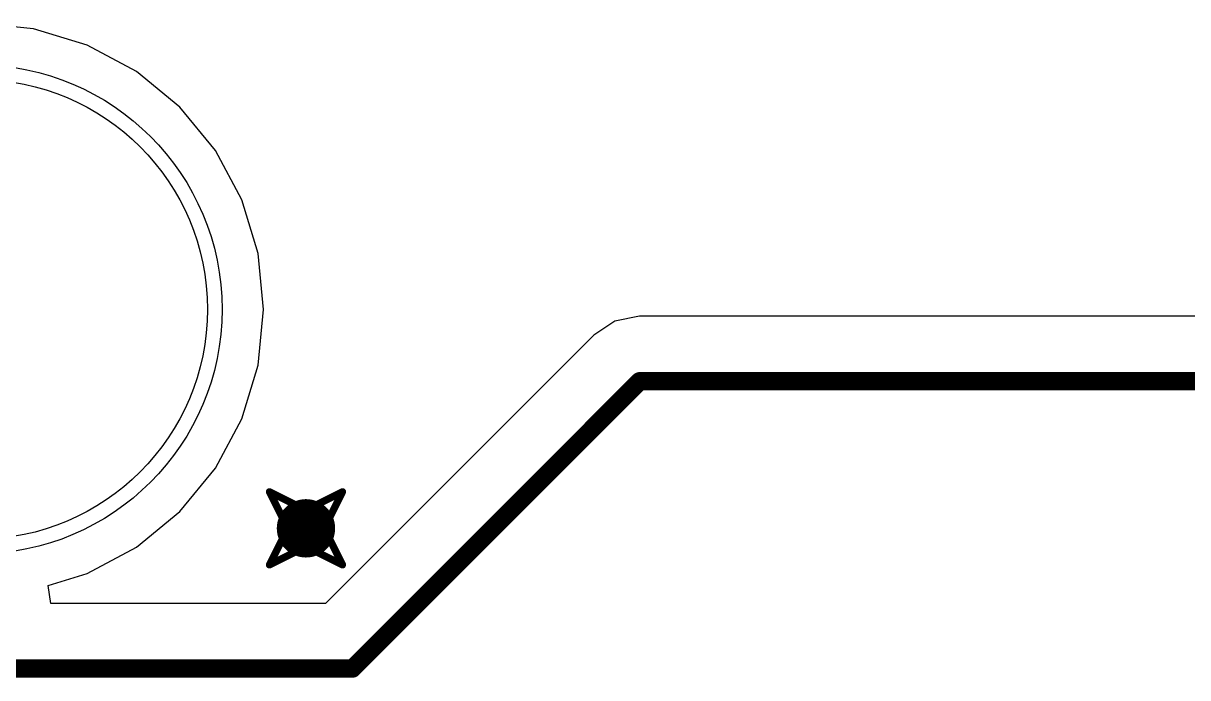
# Model space of a CAD drawing. Header units: millimetres. Extents: x 2.26 to 6.57, y 1.2 to 4.64.
# Drawn here: x 4.2208 to 4.54, y 1.2022 to 1.3815 of the extents above; entities that cross this region are included whole.
import ezdxf

# ---------------------------------------------------------------- set-up
doc = ezdxf.new("R2010")
doc.units = ezdxf.units.MM
doc.header["$MEASUREMENT"] = 0
for name, color, linetype in [('BottomLayer', 5, 'Continuous'), ('BottomSolder', 6, 'Continuous'), ('DrillDrawing', 1, 'Continuous'), ('KeepOutLayer', 6, 'Continuous'), ('Mechanical1', 6, 'Continuous'), ('MultiLayer', 9, 'Continuous'), ('PadHoleLayer', 156, 'Continuous'), ('TopLayer', 1, 'Continuous'), ('TopSolder', 216, 'Continuous'), ('ViaHoleLayer', 16, 'Continuous')]:
    doc.layers.add(name, color=color, linetype=linetype)

msp = doc.modelspace()

# ---------------------------------------------------------------- linework, layer by layer
at = {"layer": 'BottomLayer'}
for p, q in [((4.22356, 1.38001), (4.20827, 1.38152)), ((4.23826, 1.37555), (4.22356, 1.38001)), ((4.25181, 1.36831), (4.23826, 1.37555)), ((4.26368, 1.35857), (4.25181, 1.36831)), ((4.27343, 1.34669), (4.26368, 1.35857)), ((4.28067, 1.33314), (4.27343, 1.34669)), ((4.28513, 1.31844), (4.28067, 1.33314)), ((4.28664, 1.30315), (4.28513, 1.31844)), ((4.28513, 1.28786), (4.28664, 1.30315)), ((4.38294, 1.29995), (4.37715, 1.29608)), ((4.38976, 1.30131), (4.38294, 1.29995)), ((5.15748, 1.30131), (4.38976, 1.30131)), ((4.37715, 1.29608), (4.30363, 1.22257)), ((4.37715, 1.29608), (4.37715, 1.29608)), ((4.28067, 1.27316), (4.28513, 1.28786)), ((4.27343, 1.25961), (4.28067, 1.27316)), ((4.26368, 1.24773), (4.27343, 1.25961)), ((4.25181, 1.23799), (4.26368, 1.24773)), ((4.23826, 1.23075), (4.25181, 1.23799)), ((4.2276, 1.22751), (4.23826, 1.23075)), ((4.22834, 1.22257), (4.2276, 1.22751)), ((4.30363, 1.22257), (4.22834, 1.22257))]:
    msp.add_line(p, q, dxfattribs=at)
at = {"layer": 'BottomLayer', "const_width": 0.008}
msp.add_lwpolyline([(4.29427, 1.24315, 1), (4.30227, 1.24315, 1)], format="xyb", close=True, dxfattribs=at)
at = {"layer": 'BottomLayer'}
msp.add_circle((4.20827, 1.30315), 0.06299, dxfattribs=at)
at = {"layer": 'BottomSolder'}
msp.add_circle((4.20827, 1.30315), 0.06699, dxfattribs=at)
at = {"layer": 'DrillDrawing', "const_width": 0.002}
for points in [[(4.28827, 1.25315), (4.29827, 1.24815)], [(4.28827, 1.25315), (4.29327, 1.24315)], [(4.29827, 1.24815), (4.30827, 1.25315)], [(4.30327, 1.24315), (4.30827, 1.25315)], [(4.28827, 1.23315), (4.29327, 1.24315)], [(4.30327, 1.24315), (4.30827, 1.23315)], [(4.28827, 1.23315), (4.29827, 1.23815)], [(4.29827, 1.23815), (4.30827, 1.23315)]]:
    msp.add_lwpolyline(points, dxfattribs=at)
at = {"layer": 'DrillDrawing', "const_width": 0.001}
for points in [[(4.28777, 1.25315, 1), (4.28877, 1.25315, 1)], [(4.28777, 1.25315, 1), (4.28877, 1.25315, 1)], [(4.30777, 1.25315, 1), (4.30877, 1.25315, 1)], [(4.30777, 1.25315, 1), (4.30877, 1.25315, 1)], [(4.29777, 1.24815, 1), (4.29877, 1.24815, 1)], [(4.29777, 1.24815, 1), (4.29877, 1.24815, 1)], [(4.29277, 1.24315, 1), (4.29377, 1.24315, 1)], [(4.29277, 1.24315, 1), (4.29377, 1.24315, 1)], [(4.30277, 1.24315, 1), (4.30377, 1.24315, 1)], [(4.30277, 1.24315, 1), (4.30377, 1.24315, 1)], [(4.29777, 1.23815, 1), (4.29877, 1.23815, 1)], [(4.29777, 1.23815, 1), (4.29877, 1.23815, 1)], [(4.28777, 1.23315, 1), (4.28877, 1.23315, 1)], [(4.28777, 1.23315, 1), (4.28877, 1.23315, 1)], [(4.30777, 1.23315, 1), (4.30877, 1.23315, 1)], [(4.30777, 1.23315, 1), (4.30877, 1.23315, 1)]]:
    msp.add_lwpolyline(points, format="xyb", close=True, dxfattribs=at)
at = {"layer": 'KeepOutLayer', "const_width": 0.005}
for points in [[(4.31102, 1.20472), (4.38976, 1.28346)], [(4.38976, 1.28346), (5.15748, 1.28346)], [(4.38976, 1.28346), (4.38976, 1.28346)], [(3.01181, 1.20472), (4.31102, 1.20472)]]:
    msp.add_lwpolyline(points, dxfattribs=at)
at = {"layer": 'KeepOutLayer', "const_width": 0.0025}
for points in [[(4.38851, 1.28346, 1), (4.39101, 1.28346, 1)], [(4.38851, 1.28346, 1), (4.39101, 1.28346, 1)], [(4.38851, 1.28346, 1), (4.39101, 1.28346, 1)], [(4.38851, 1.28346, 1), (4.39101, 1.28346, 1)], [(4.30977, 1.20472, 1), (4.31227, 1.20472, 1)], [(4.30977, 1.20472, 1), (4.31227, 1.20472, 1)]]:
    msp.add_lwpolyline(points, format="xyb", close=True, dxfattribs=at)
at = {"layer": 'Mechanical1'}
for p, q in [((4.31102, 1.20472), (4.38976, 1.28346)), ((4.38858, 1.28346), (5.15748, 1.28346)), ((3.01181, 1.20472), (4.31102, 1.20472))]:
    msp.add_line(p, q, dxfattribs=at)
at = {"layer": 'Mechanical1', "const_width": 0.005}
msp.add_lwpolyline([(4.31102, 1.20472), (4.31102, 1.20472)], dxfattribs=at)
at = {"layer": 'Mechanical1', "const_width": 0.0025}
msp.add_lwpolyline([(4.30977, 1.20472, 1), (4.31227, 1.20472, 1)], format="xyb", close=True, dxfattribs=at)
msp.add_lwpolyline([(4.30977, 1.20472, 1), (4.31227, 1.20472, 1)], format="xyb", close=True, dxfattribs=at)
at = {"layer": 'MultiLayer', "const_width": 0.008}
msp.add_lwpolyline([(4.29427, 1.24315, 1), (4.30227, 1.24315, 1)], format="xyb", close=True, dxfattribs=at)
at = {"layer": 'MultiLayer'}
msp.add_circle((4.20827, 1.30315), 0.06299, dxfattribs=at)
at = {"layer": 'PadHoleLayer'}
msp.add_circle((4.20827, 1.30315), 0.06299, dxfattribs=at)
at = {"layer": 'TopLayer'}
for p, q in [((4.22356, 1.38001), (4.20827, 1.38152)), ((4.23826, 1.37555), (4.22356, 1.38001)), ((4.25181, 1.36831), (4.23826, 1.37555)), ((4.26368, 1.35857), (4.25181, 1.36831)), ((4.27343, 1.34669), (4.26368, 1.35857)), ((4.28067, 1.33314), (4.27343, 1.34669)), ((4.28513, 1.31844), (4.28067, 1.33314)), ((4.28664, 1.30315), (4.28513, 1.31844)), ((4.28513, 1.28786), (4.28664, 1.30315)), ((4.38294, 1.29995), (4.37715, 1.29608)), ((4.38976, 1.30131), (4.38294, 1.29995)), ((5.15748, 1.30131), (4.38976, 1.30131)), ((4.37715, 1.29608), (4.30363, 1.22257)), ((4.37715, 1.29608), (4.37715, 1.29608)), ((4.28067, 1.27316), (4.28513, 1.28786)), ((4.27343, 1.25961), (4.28067, 1.27316)), ((4.26368, 1.24773), (4.27343, 1.25961)), ((4.25181, 1.23799), (4.26368, 1.24773)), ((4.23826, 1.23075), (4.25181, 1.23799)), ((4.2276, 1.22751), (4.23826, 1.23075)), ((4.22834, 1.22257), (4.2276, 1.22751)), ((4.30363, 1.22257), (4.22834, 1.22257))]:
    msp.add_line(p, q, dxfattribs=at)
at = {"layer": 'TopLayer', "const_width": 0.008}
msp.add_lwpolyline([(4.29427, 1.24315, 1), (4.30227, 1.24315, 1)], format="xyb", close=True, dxfattribs=at)
at = {"layer": 'TopLayer'}
msp.add_circle((4.20827, 1.30315), 0.06299, dxfattribs=at)
at = {"layer": 'TopSolder'}
msp.add_circle((4.20827, 1.30315), 0.06699, dxfattribs=at)
at = {"layer": 'ViaHoleLayer', "const_width": 0.004}
msp.add_lwpolyline([(4.29627, 1.24315, 1), (4.30027, 1.24315, 1)], format="xyb", close=True, dxfattribs=at)

doc.saveas('drawing.dxf')
